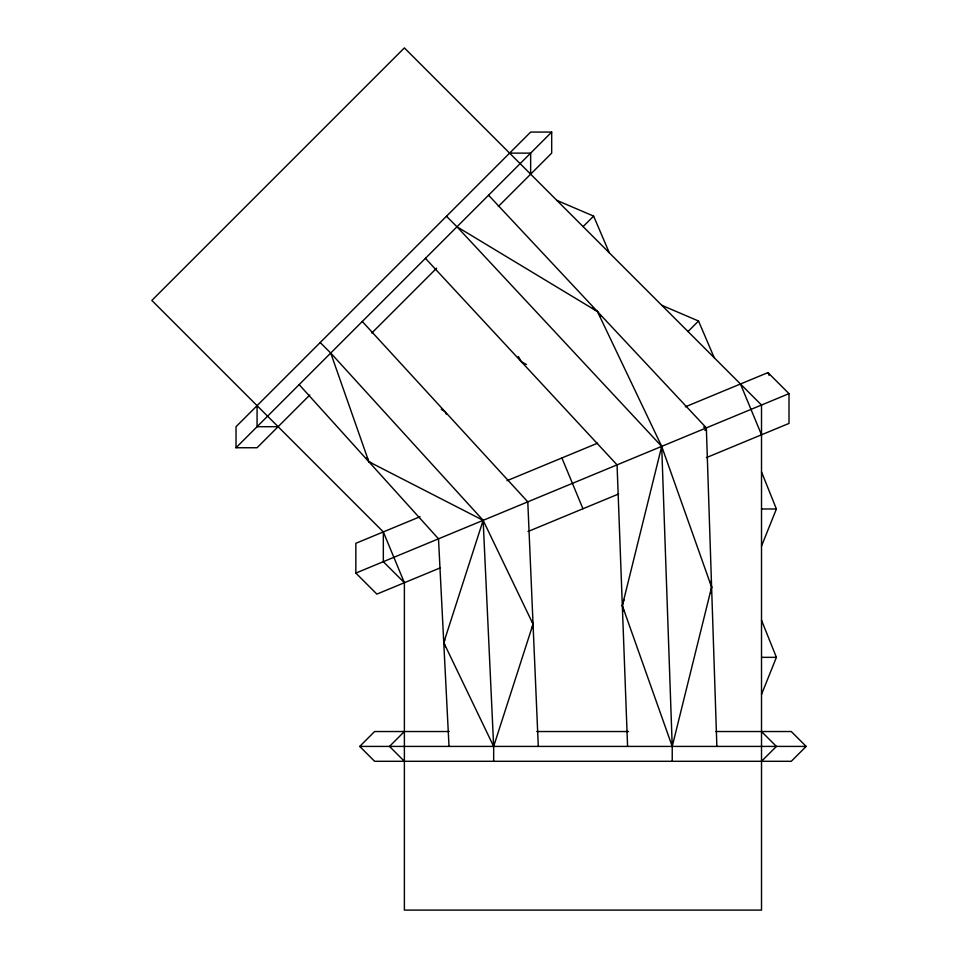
<?xml version="1.0" encoding="UTF-8"?>
<svg xmlns="http://www.w3.org/2000/svg" width="958" height="958" viewBox="0 0 958 958"><rect width="100%" height="100%" fill="white"/><g stroke="black" fill="none" stroke-linecap="round" stroke-linejoin="round"><path stroke-width="1.44" d="M710.585 593.038L711.614 587.146L710.345 581.326M532.049 628.484L533.043 624.137L532.169 621.287M592.559 308.105L597.457 311.554L661.703 446.38L622.329 605.636L623.921 611.36M623.945 599.876L622.329 605.636L672.229 746.414L672.229 761.299M320.2 342.521L330.726 353.047L483.143 520.338L443.758 642.626L445.41 646.722M444.871 639.848L443.758 642.626L493.657 746.414L493.657 761.299M761.514 546.072L776.399 508.985L761.514 471.887M761.514 694.442L776.399 657.344L761.514 620.257M704.944 430.453L706.345 427.879L488.556 195.216M236.027 447.745L551.688 132.072L530.648 132.072L236.027 426.693L236.027 447.745L257.067 447.745L309.805 394.995M371.764 333.049L436.609 268.204M498.34 206.473L551.688 153.124L551.688 132.072M583.099 226.627L593.625 216.101L556.873 200.39M688.012 331.54L698.538 321.014L714.237 357.765M715.818 731.529L791.272 731.529L806.157 746.414L791.272 761.299L374.614 761.299L359.741 746.414L374.614 731.529L449.206 731.529M404.384 731.529L389.499 746.414L404.384 761.299M761.514 761.299L776.399 746.414L761.514 731.529M420.047 516.709L355.837 543.306L355.837 573.076L376.877 594.116L440.225 567.878M506.962 480.712L597.612 443.171M685.317 406.839L767.969 372.602L789.009 393.642L789.009 423.412L706.357 457.637M355.837 573.076L789.009 393.642M528.014 531.51L618.652 493.969M509.596 153.124L530.648 153.124L530.648 174.164M278.107 426.693L257.067 426.693L257.067 405.653M761.514 508.985L776.399 508.985M761.514 657.344L776.399 657.344M536.815 731.529L628.52 731.529M359.741 746.414L806.157 746.414M703.543 427.064L706.345 427.879L716.871 746.414M661.786 305.303L698.538 321.014M371.572 462.894L368.83 461.72L367.094 457.649M483.143 520.338L493.657 746.414L533.043 624.137L483.143 520.338L368.83 461.72L330.726 353.047M526.469 364.531L521.248 361.609L518.326 356.436M446.464 216.257L456.99 226.783L597.457 311.554L600.678 316.559M441.255 409.282L445.039 411.665L446.44 414.299M383.332 531.918L151.843 300.429L404.384 47.9L761.514 405.03L761.514 910.1L404.384 910.1L404.384 582.727L383.332 531.918L383.332 561.687L404.384 582.727M456.99 226.783L661.703 446.38L711.614 587.146L672.229 746.414L661.703 446.38M425.424 258.349L617.06 464.87L627.586 746.414M362.292 321.481L527.786 501.848L538.3 746.414M299.159 384.613L438.501 538.827L449.015 746.414M593.625 216.101L609.324 252.852M767.969 372.602L769.106 375.344M740.474 383.99L761.514 434.8M561.903 457.96L582.943 508.758"/></g></svg>
